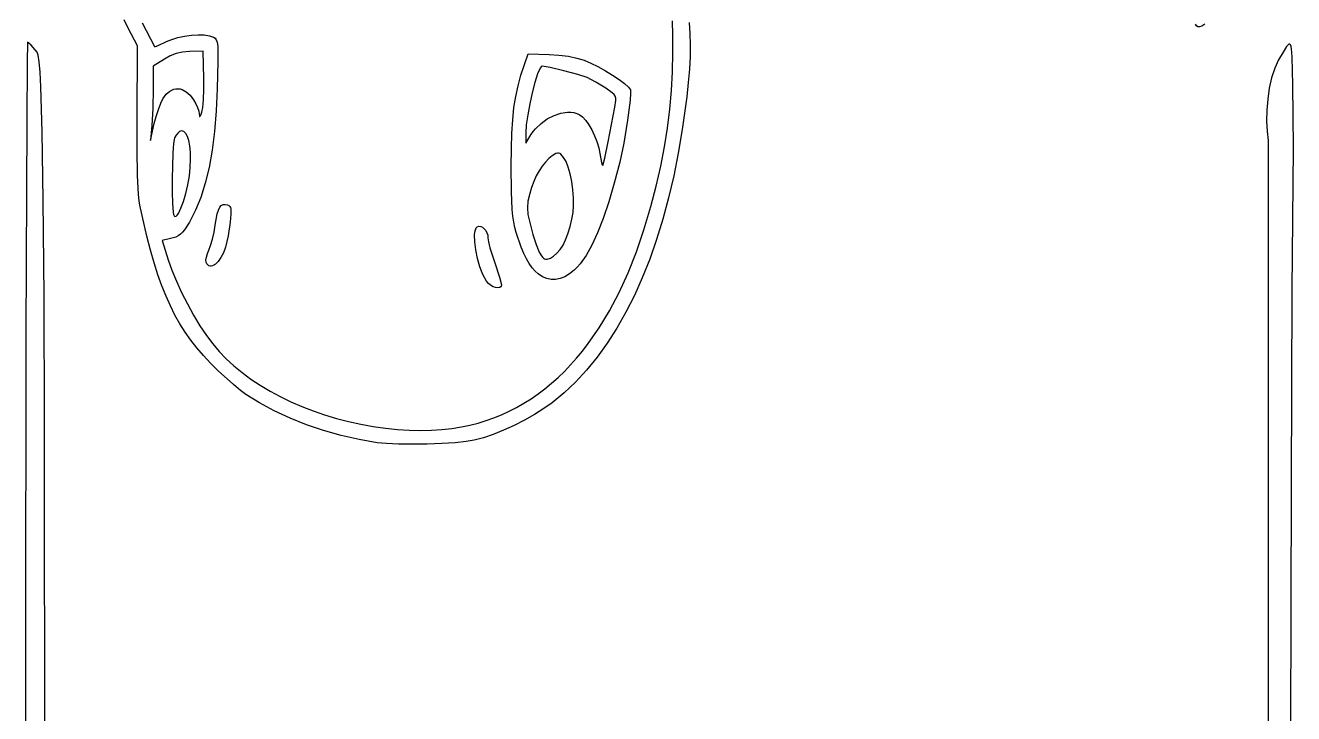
# Model space of a CAD drawing. Header units: millimetres. Extents: x 232 to 266, y 0 to 290.
# Drawn here: x 234.07 to 264.11, y 43.04 to 59.33 of the extents above; entities that cross this region are included whole.
import ezdxf

# ---------------------------------------------------------------- set-up
doc = ezdxf.new("R2010")
doc.units = ezdxf.units.MM
doc.layers.add('Surface_Engraving', color=5, linetype='CONTINUOUS')

msp = doc.modelspace()

# ---------------------------------------------------------------- linework, layer by layer
at = {"layer": 'Surface_Engraving'}
msp.add_line((264.109248, 56.825463), (264.109248, 56.825936), dxfattribs=at)
for points in [[(249.788723, 59.401623), (249.809368, 59.142976), (249.817392, 58.875954), (249.813232, 58.596429), (249.797326, 58.30027), (249.770111, 57.983351), (249.732025, 57.641542), (249.624987, 56.866739), (249.532688, 56.310116), (249.425784, 55.771202), (249.304543, 55.250563), (249.169234, 54.748763), (249.020128, 54.266369), (248.857494, 53.803947), (248.681601, 53.362062), (248.492719, 52.941281), (248.291117, 52.542169), (248.077064, 52.165292), (247.850831, 51.811215), (247.612686, 51.480505), (247.362899, 51.173728), (247.101739, 50.891449), (246.829477, 50.634234), (246.54638, 50.402649), (246.348607, 50.262878), (246.127983, 50.124795), (245.891199, 49.991626), (245.644949, 49.866596), (245.395924, 49.75293), (245.150817, 49.653854), (244.916319, 49.572592), (244.699124, 49.51237), (244.511247, 49.481606), (244.246455, 49.456351), (243.929028, 49.437214), (243.583245, 49.424806), (243.233388, 49.419736), (242.903736, 49.422615), (242.618569, 49.434053), (242.402167, 49.45466), (242.402167, 49.45466), (241.973481, 49.528958), (241.548973, 49.62553), (241.132192, 49.74307), (240.726688, 49.880273), (240.336008, 50.035836), (239.963701, 50.208453), (239.613317, 50.396819), (239.288404, 50.599629), (239.1611, 50.694955), (238.995455, 50.832537), (238.634916, 51.160799), (238.454031, 51.341654), (238.286291, 51.521491), (238.130725, 51.702355), (237.986363, 51.886289), (237.852233, 52.075338), (237.727363, 52.271545), (237.610784, 52.476955), (237.501523, 52.693611), (237.398609, 52.923558), (237.301072, 53.16884), (237.20794, 53.4315), (237.118242, 53.713584), (237.031008, 54.017134), (236.945265, 54.344195), (236.77437, 55.077025), (236.759292, 55.178014), (236.746008, 55.332178), (236.725371, 55.782287), (236.713542, 56.391874), (236.711608, 57.125458), (236.71904, 58.852517), (236.503963, 59.267031), (236.403189, 59.468609)], [(236.831744, 59.393667), (237.124155, 58.830925), (237.151832, 58.834578), (237.214723, 58.858532), (237.408783, 58.951533), (237.53215, 59.004083), (237.677583, 59.04711), (237.836343, 59.079776), (237.99969, 59.101243), (238.158884, 59.110674), (238.305185, 59.107232), (238.429853, 59.090079), (238.52415, 59.058377), (238.561619, 59.033861), (238.589798, 58.996156), (238.609507, 58.933525), (238.62157, 58.834229), (238.626044, 58.478686), (238.609799, 57.835618), (238.585723, 57.308092), (238.545975, 56.823315), (238.490055, 56.378906), (238.417468, 55.972481), (238.327714, 55.601658), (238.220297, 55.264055), (238.094719, 54.957288), (237.950483, 54.678975), (237.838252, 54.498754), (237.789799, 54.436613), (237.74152, 54.388986), (237.689715, 54.352771), (237.630683, 54.324871), (237.476137, 54.281612), (237.304914, 54.243846), (237.450807, 53.781449), (237.536035, 53.538454), (237.642492, 53.278983), (237.766226, 53.010485), (237.903286, 52.740409), (238.049719, 52.476205), (238.201572, 52.22532), (238.354894, 51.995204), (238.505732, 51.793306), (238.658162, 51.615223), (238.825707, 51.442678), (239.007563, 51.276084), (239.202926, 51.115854), (239.410993, 50.9624), (239.630962, 50.816136), (239.862027, 50.677474), (240.103386, 50.546827), (240.354235, 50.424607), (240.613772, 50.311228), (240.881191, 50.207101), (241.15569, 50.11264), (241.436466, 50.028258), (241.722714, 49.954367), (242.013632, 49.891379), (242.308415, 49.839709), (242.597932, 49.799933), (242.881029, 49.771109), (243.15691, 49.753242), (243.424777, 49.746336), (243.683834, 49.750397), (243.933282, 49.765427), (244.172326, 49.791433), (244.400168, 49.828417), (244.400168, 49.828417), (244.596669, 49.870419), (244.78982, 49.92056), (244.979592, 49.978808), (245.165955, 50.045128), (245.348881, 50.119487), (245.528342, 50.201851), (245.704307, 50.292188), (245.876749, 50.390463), (246.045639, 50.496643), (246.210948, 50.610695), (246.372646, 50.732584), (246.530706, 50.862279), (246.685099, 50.999744), (246.835795, 51.144946), (246.982766, 51.297853), (247.125983, 51.45843), (247.265418, 51.626645), (247.40104, 51.802462), (247.660736, 52.176774), (247.904841, 52.581098), (248.133123, 53.015166), (248.345353, 53.47871), (248.5413, 53.971462), (248.720733, 54.493153), (248.883423, 55.043516), (249.0094, 55.529666), (249.116923, 55.999493), (249.206538, 56.456823), (249.278793, 56.905485), (249.334236, 57.349305), (249.373414, 57.792109), (249.396874, 58.237724), (249.405164, 58.689976), (249.403971, 59.103353), (249.392632, 59.441721)], [(262.00375, 59.36135), (261.939377, 59.314028), (261.879919, 59.297717), (261.840439, 59.302218), (261.809419, 59.322002), (261.785255, 59.366491)], [(234.528454, 41.285865), (234.519041, 49.917515), (234.507771, 52.930374), (234.490827, 55.199094), (234.467234, 56.817056), (234.436018, 57.877639), (234.417248, 58.228095), (234.396206, 58.474222), (234.372772, 58.627695), (234.346824, 58.700185), (234.206247, 58.865199), (234.151587, 58.915374), (234.117388, 58.933772), (234.106952, 58.454781), (234.097244, 57.082001), (234.080852, 52.040094), (234.069899, 44.578086), (234.066072, 35.466016)], [(264.046712, 42.656441), (264.05869, 48.4484), (264.078148, 53.064824), (264.10467, 56.430206), (264.10467, 56.430206), (264.110575, 56.453475), (264.094309, 57.929004), (264.07745, 58.591641), (264.0617, 58.777174), (264.050286, 58.83644), (264.035861, 58.874494), (264.017937, 58.892177), (263.996026, 58.890331), (263.969639, 58.869797), (263.938289, 58.831418), (263.858743, 58.704485), (263.753481, 58.516266), (263.662993, 58.318838), (263.590011, 58.092542), (263.534335, 57.845944), (263.495764, 57.587607), (263.474097, 57.326095), (263.469132, 57.069974), (263.480671, 56.827807), (263.50851, 56.608158), (263.50851, 40.742702)]]:
    msp.add_lwpolyline(points, dxfattribs=at)
for points in [[(237.323194, 57.596842), (237.401284, 57.703605), (237.488802, 57.778765), (237.535199, 57.804525), (237.582879, 57.822422), (237.631481, 57.832467), (237.680648, 57.834673), (237.73002, 57.829053), (237.779241, 57.81562), (237.87579, 57.76536), (237.967427, 57.683994), (238.051285, 57.57162), (238.101566, 57.481282), (238.143351, 57.389214), (238.172283, 57.306201), (238.184008, 57.243029), (238.18871, 57.190239), (238.193231, 57.178806), (238.199617, 57.177567), (238.219241, 57.206336), (238.250095, 57.277866), (238.272753, 57.38898), (238.288585, 57.576788), (238.296151, 57.815049), (238.294011, 58.07752), (238.275914, 58.72196), (237.951536, 58.71401), (237.788552, 58.70088), (237.640469, 58.668503), (237.499981, 58.614697), (237.359786, 58.537279), (237.092415, 58.368497), (237.091851, 57.841523), (237.082127, 57.365995), (237.059517, 56.962704), (237.027732, 56.610843), (237.119821, 57.009641), (237.164355, 57.179351), (237.217542, 57.346633), (237.272712, 57.492219), (237.323194, 57.596842)], [(246.21541, 53.450233), (246.141128, 53.517052), (246.070294, 53.598265), (246.002452, 53.69473), (245.93715, 53.807301), (245.873932, 53.936834), (245.812346, 54.084185), (245.69225, 54.435761), (245.659951, 54.553328), (245.633941, 54.676997), (245.613615, 54.81491), (245.59837, 54.975209), (245.580713, 55.395532), (245.576143, 56.003102), (245.579717, 56.418171), (245.590838, 56.780694), (245.610797, 57.10061), (245.640882, 57.387855), (245.682384, 57.652367), (245.736593, 57.904082), (245.804796, 58.152939), (245.888284, 58.408873), (245.975078, 58.657993), (246.475655, 58.64545), (246.707307, 58.631682), (246.930214, 58.603228), (247.133194, 58.561922), (247.305064, 58.509598), (247.459768, 58.443847), (247.630094, 58.358597), (247.805664, 58.26049), (247.9761, 58.15617), (248.131023, 58.052277), (248.260055, 57.955454), (248.352818, 57.872343), (248.398931, 57.809585), (248.403481, 57.727829), (248.391905, 57.567198), (248.33231, 57.091595), (248.244012, 56.547359), (248.150879, 56.099067), (248.017717, 55.599378), (247.885442, 55.154977), (247.753225, 54.763914), (247.620236, 54.424236), (247.485646, 54.13399), (247.348624, 53.891224), (247.208342, 53.693986), (247.136719, 53.61183), (247.06397, 53.540323), (246.953872, 53.451726), (246.844279, 53.385155), (246.735515, 53.340647), (246.627902, 53.318235), (246.521762, 53.317953), (246.417419, 53.339836), (246.315194, 53.383918), (246.21541, 53.450233)], [(247.873955, 56.581835), (248.028912, 57.39649), (248.054187, 57.556407), (248.053215, 57.611857), (248.039979, 57.657736), (248.012087, 57.699121), (247.967147, 57.741089), (247.816551, 57.847077), (247.578064, 57.994147), (247.376187, 58.09957), (247.155481, 58.172008), (246.822933, 58.261656), (246.499591, 58.337897), (246.306507, 58.370115), (246.284481, 58.35713), (246.2591, 58.319986), (246.20091, 58.184081), (246.137215, 57.984117), (246.073294, 57.741816), (246.014425, 57.478896), (245.965889, 57.217077), (245.932962, 56.978079), (245.920924, 56.783622), (245.921168, 56.546877), (246.042539, 56.745932), (246.092594, 56.819847), (246.14965, 56.889616), (246.281232, 57.015244), (246.430217, 57.119864), (246.589541, 57.200526), (246.752138, 57.254281), (246.910942, 57.278178), (246.986714, 57.278008), (247.058889, 57.269266), (247.126582, 57.251585), (247.188912, 57.224596), (247.263781, 57.169727), (247.340373, 57.086879), (247.41586, 56.981388), (247.487417, 56.858592), (247.552219, 56.723829), (247.607438, 56.582437), (247.650251, 56.439752), (247.67783, 56.301113), (247.715986, 56.089658), (247.733269, 56.031009), (247.746358, 56.016209), (247.794072, 56.192596), (247.873955, 56.581835)], [(237.973096, 55.971119), (237.978502, 56.165666), (237.974434, 56.337399), (237.961126, 56.485355), (237.938809, 56.60857), (237.907718, 56.706081), (237.868084, 56.776925), (237.820142, 56.820138), (237.793127, 56.831081), (237.764122, 56.834756), (237.72071, 56.821808), (237.675788, 56.786554), (237.634653, 56.734377), (237.602605, 56.670659), (237.578182, 56.539273), (237.559691, 56.311431), (237.541568, 55.702526), (237.542468, 55.389535), (237.550363, 55.116232), (237.565518, 54.916654), (237.575902, 54.855149), (237.5882, 54.824838), (237.61034, 54.813941), (237.635223, 54.821457), (237.662316, 54.845797), (237.691085, 54.885375), (237.751521, 55.003895), (237.812269, 55.164319), (237.869064, 55.353951), (237.917643, 55.560093), (237.953741, 55.770048), (237.973096, 55.971119)], [(246.864289, 54.25671), (246.918493, 54.402717), (246.969684, 54.573308), (247.012097, 54.747267), (247.039967, 54.903376), (247.05257, 55.069316), (247.050414, 55.253204), (247.035094, 55.445696), (247.008206, 55.637449), (246.971343, 55.819121), (246.926102, 55.981368), (246.874077, 56.114847), (246.816863, 56.210215), (246.750825, 56.284902), (246.724067, 56.304808), (246.697852, 56.313525), (246.669454, 56.31138), (246.636149, 56.298702), (246.543923, 56.243053), (246.463295, 56.180381), (246.384519, 56.10001), (246.308716, 56.003823), (246.237007, 55.893704), (246.170513, 55.771538), (246.110355, 55.639209), (246.057654, 55.498601), (246.013531, 55.351598), (245.97266, 55.170438), (245.958925, 55.017763), (245.972287, 54.860481), (246.012707, 54.665502), (246.088007, 54.380543), (246.164717, 54.145793), (246.240908, 53.96647), (246.278208, 53.899225), (246.314655, 53.847795), (246.338995, 53.82482), (246.366749, 53.809862), (246.397472, 53.802591), (246.430716, 53.802674), (246.502992, 53.823579), (246.580013, 53.869927), (246.658217, 53.939065), (246.73404, 54.028342), (246.803918, 54.135108), (246.864289, 54.25671)], [(238.349998, 53.72879), (238.34389, 53.780211), (238.353554, 53.851719), (238.376955, 53.93385), (238.412056, 54.017141), (238.454335, 54.124105), (238.497297, 54.270673), (238.535917, 54.437547), (238.565166, 54.605427), (238.613254, 54.87086), (238.640678, 54.96264), (238.671791, 55.029497), (238.707669, 55.073206), (238.749386, 55.095544), (238.798021, 55.098285), (238.854647, 55.083205), (238.884973, 55.068367), (238.908136, 55.048282), (238.92454, 55.020401), (238.93459, 54.982176), (238.93724, 54.864506), (238.919315, 54.674886), (238.868934, 54.349868), (238.808, 54.083915), (238.758573, 53.95078), (238.699593, 53.837327), (238.63472, 53.746392), (238.567612, 53.680813), (238.501926, 53.643426), (238.470761, 53.636191), (238.441323, 53.637069), (238.414071, 53.646412), (238.389461, 53.664577), (238.367951, 53.691918), (238.349998, 53.72879)], [(244.989216, 53.281163), (244.906871, 53.434067), (244.835469, 53.617682), (244.777421, 53.817741), (244.735142, 54.019982), (244.711044, 54.210137), (244.707541, 54.373943), (244.714267, 54.441507), (244.727046, 54.497135), (244.746181, 54.539043), (244.771972, 54.565448), (244.811915, 54.579031), (244.854229, 54.574483), (244.896543, 54.554257), (244.936483, 54.520805), (244.971676, 54.476581), (244.999752, 54.424036), (245.018337, 54.365625), (245.02506, 54.3038), (245.037681, 54.211237), (245.072043, 54.068831), (245.18499, 53.712141), (245.297952, 53.377795), (245.344937, 53.196551), (245.333907, 53.155324), (245.303943, 53.131129), (245.259736, 53.122851), (245.205976, 53.129374), (245.147353, 53.149583), (245.088559, 53.18236), (245.034283, 53.226592), (244.989216, 53.281163)]]:
    msp.add_lwpolyline(points, close=True, dxfattribs=at)

doc.saveas('drawing.dxf')
